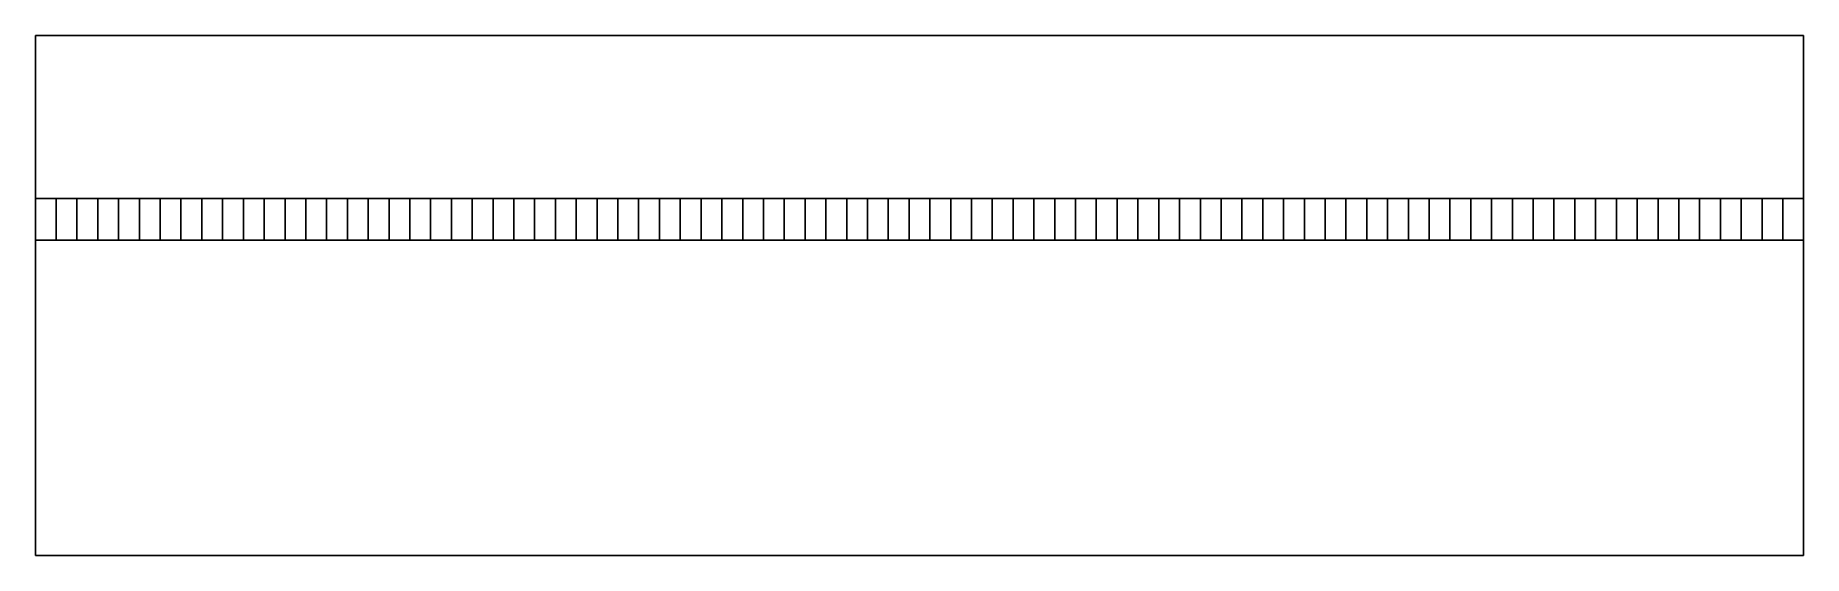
# Model space of a CAD drawing. Header units: millimetres. Extents: x 0 to 8500, y 0 to 2500.
import ezdxf

# ---------------------------------------------------------------- set-up
doc = ezdxf.new("R2010")
doc.units = ezdxf.units.MM

msp = doc.modelspace()

# ---------------------------------------------------------------- linework, layer by layer
at = {"color": 1}
for points in [[(8500, 2500), (0, 2500)], [(0, 2500), (0, 0)], [(8500, 0), (8500, 2500)], [(0, 0), (8500, 0)]]:
    msp.add_lwpolyline(points, dxfattribs=at)
for points in [[(100, 1716.1), (0, 1716.1)], [(0, 1716.1), (0, 1516.1)], [(100, 1516.1), (100, 1716.1)], [(200, 1716.1), (100, 1716.1)], [(100, 1716.1), (100, 1516.1)], [(200, 1516.1), (200, 1716.1)], [(300, 1716.1), (200, 1716.1)], [(200, 1716.1), (200, 1516.1)], [(300, 1516.1), (300, 1716.1)], [(400, 1716.1), (300, 1716.1)], [(300, 1716.1), (300, 1516.1)], [(400, 1516.1), (400, 1716.1)], [(500, 1716.1), (400, 1716.1)], [(400, 1716.1), (400, 1516.1)], [(500, 1516.1), (500, 1716.1)], [(600, 1716.1), (500, 1716.1)], [(500, 1716.1), (500, 1516.1)], [(600, 1516.1), (600, 1716.1)], [(700, 1716.1), (600, 1716.1)], [(600, 1716.1), (600, 1516.1)], [(700, 1516.1), (700, 1716.1)], [(800, 1716.1), (700, 1716.1)], [(700, 1716.1), (700, 1516.1)], [(800, 1516.1), (800, 1716.1)], [(900, 1716.1), (800, 1716.1)], [(800, 1716.1), (800, 1516.1)], [(900, 1516.1), (900, 1716.1)], [(1000, 1716.1), (900, 1716.1)], [(900, 1716.1), (900, 1516.1)], [(1000, 1516.1), (1000, 1716.1)], [(1100, 1716.1), (1000, 1716.1)], [(1000, 1716.1), (1000, 1516.1)], [(1100, 1516.1), (1100, 1716.1)], [(1200, 1716.1), (1100, 1716.1)], [(1100, 1716.1), (1100, 1516.1)], [(1200, 1516.1), (1200, 1716.1)], [(1300, 1716.1), (1200, 1716.1)], [(1200, 1716.1), (1200, 1516.1)], [(1300, 1516.1), (1300, 1716.1)], [(1400, 1716.1), (1300, 1716.1)], [(1300, 1716.1), (1300, 1516.1)], [(1400, 1516.1), (1400, 1716.1)], [(1500, 1716.1), (1400, 1716.1)], [(1400, 1716.1), (1400, 1516.1)], [(1500, 1516.1), (1500, 1716.1)], [(1600, 1716.1), (1500, 1716.1)], [(1500, 1716.1), (1500, 1516.1)], [(1600, 1516.1), (1600, 1716.1)], [(1700, 1716.1), (1600, 1716.1)], [(1600, 1716.1), (1600, 1516.1)], [(1700, 1516.1), (1700, 1716.1)], [(1800, 1716.1), (1700, 1716.1)], [(1700, 1716.1), (1700, 1516.1)], [(1800, 1516.1), (1800, 1716.1)], [(1900, 1716.1), (1800, 1716.1)], [(1800, 1716.1), (1800, 1516.1)], [(1900, 1516.1), (1900, 1716.1)], [(2000, 1716.1), (1900, 1716.1)], [(1900, 1716.1), (1900, 1516.1)], [(2000, 1516.1), (2000, 1716.1)], [(2100, 1716.1), (2000, 1716.1)], [(2000, 1716.1), (2000, 1516.1)], [(2100, 1516.1), (2100, 1716.1)], [(2200, 1716.1), (2100, 1716.1)], [(2100, 1716.1), (2100, 1516.1)], [(2200, 1516.1), (2200, 1716.1)], [(2300, 1716.1), (2200, 1716.1)], [(2200, 1716.1), (2200, 1516.1)], [(2300, 1516.1), (2300, 1716.1)], [(2400, 1716.1), (2300, 1716.1)], [(2300, 1716.1), (2300, 1516.1)], [(2400, 1516.1), (2400, 1716.1)], [(2500, 1716.1), (2400, 1716.1)], [(2400, 1716.1), (2400, 1516.1)], [(2500, 1516.1), (2500, 1716.1)], [(2600, 1716.1), (2500, 1716.1)], [(2500, 1716.1), (2500, 1516.1)], [(2600, 1516.1), (2600, 1716.1)], [(2700, 1716.1), (2600, 1716.1)], [(2600, 1716.1), (2600, 1516.1)], [(2700, 1516.1), (2700, 1716.1)], [(2800, 1716.1), (2700, 1716.1)], [(2700, 1716.1), (2700, 1516.1)], [(2800, 1516.1), (2800, 1716.1)], [(2900, 1716.1), (2800, 1716.1)], [(2800, 1716.1), (2800, 1516.1)], [(2900, 1516.1), (2900, 1716.1)], [(3000, 1716.1), (2900, 1716.1)], [(2900, 1716.1), (2900, 1516.1)], [(3000, 1516.1), (3000, 1716.1)], [(3100, 1716.1), (3000, 1716.1)], [(3000, 1716.1), (3000, 1516.1)], [(3100, 1516.1), (3100, 1716.1)], [(3200, 1716.1), (3100, 1716.1)], [(3100, 1716.1), (3100, 1516.1)], [(3200, 1516.1), (3200, 1716.1)], [(3300, 1716.1), (3200, 1716.1)], [(3200, 1716.1), (3200, 1516.1)], [(3300, 1516.1), (3300, 1716.1)], [(3400, 1716.1), (3300, 1716.1)], [(3300, 1716.1), (3300, 1516.1)], [(3400, 1516.1), (3400, 1716.1)], [(3500, 1716.1), (3400, 1716.1)], [(3400, 1716.1), (3400, 1516.1)], [(3500, 1516.1), (3500, 1716.1)], [(3600, 1716.1), (3500, 1716.1)], [(3500, 1716.1), (3500, 1516.1)], [(3600, 1516.1), (3600, 1716.1)], [(3700, 1716.1), (3600, 1716.1)], [(3600, 1716.1), (3600, 1516.1)], [(3700, 1516.1), (3700, 1716.1)], [(3800, 1716.1), (3700, 1716.1)], [(3700, 1716.1), (3700, 1516.1)], [(3800, 1516.1), (3800, 1716.1)], [(3900, 1716.1), (3800, 1716.1)], [(3800, 1716.1), (3800, 1516.1)], [(3900, 1516.1), (3900, 1716.1)], [(4000, 1716.1), (3900, 1716.1)], [(3900, 1716.1), (3900, 1516.1)], [(4000, 1516.1), (4000, 1716.1)], [(4100, 1716.1), (4000, 1716.1)], [(4000, 1716.1), (4000, 1516.1)], [(4100, 1516.1), (4100, 1716.1)], [(4200, 1716.1), (4100, 1716.1)], [(4100, 1716.1), (4100, 1516.1)], [(4200, 1516.1), (4200, 1716.1)], [(4300, 1716.1), (4200, 1716.1)], [(4200, 1716.1), (4200, 1516.1)], [(4300, 1516.1), (4300, 1716.1)], [(4400, 1716.1), (4300, 1716.1)], [(4300, 1716.1), (4300, 1516.1)], [(4400, 1516.1), (4400, 1716.1)], [(4500, 1716.1), (4400, 1716.1)], [(4400, 1716.1), (4400, 1516.1)], [(4500, 1516.1), (4500, 1716.1)], [(4600, 1716.1), (4500, 1716.1)], [(4500, 1716.1), (4500, 1516.1)], [(4600, 1516.1), (4600, 1716.1)], [(4700, 1716.1), (4600, 1716.1)], [(4600, 1716.1), (4600, 1516.1)], [(4700, 1516.1), (4700, 1716.1)], [(4800, 1716.1), (4700, 1716.1)], [(4700, 1716.1), (4700, 1516.1)], [(4800, 1516.1), (4800, 1716.1)], [(4900, 1716.1), (4800, 1716.1)], [(4800, 1716.1), (4800, 1516.1)], [(4900, 1516.1), (4900, 1716.1)], [(5000, 1716.1), (4900, 1716.1)], [(4900, 1716.1), (4900, 1516.1)], [(5000, 1516.1), (5000, 1716.1)], [(5100, 1716.1), (5000, 1716.1)], [(5000, 1716.1), (5000, 1516.1)], [(5100, 1516.1), (5100, 1716.1)], [(5200, 1716.1), (5100, 1716.1)], [(5100, 1716.1), (5100, 1516.1)], [(5200, 1516.1), (5200, 1716.1)], [(5300, 1716.1), (5200, 1716.1)], [(5200, 1716.1), (5200, 1516.1)], [(5300, 1516.1), (5300, 1716.1)], [(5400, 1716.1), (5300, 1716.1)], [(5300, 1716.1), (5300, 1516.1)], [(5400, 1516.1), (5400, 1716.1)], [(5500, 1716.1), (5400, 1716.1)], [(5400, 1716.1), (5400, 1516.1)], [(5500, 1516.1), (5500, 1716.1)], [(5600, 1716.1), (5500, 1716.1)], [(5500, 1716.1), (5500, 1516.1)], [(5600, 1516.1), (5600, 1716.1)], [(5700, 1716.1), (5600, 1716.1)], [(5600, 1716.1), (5600, 1516.1)], [(5700, 1516.1), (5700, 1716.1)], [(5800, 1716.1), (5700, 1716.1)], [(5700, 1716.1), (5700, 1516.1)], [(5800, 1516.1), (5800, 1716.1)], [(5900, 1716.1), (5800, 1716.1)], [(5800, 1716.1), (5800, 1516.1)], [(5900, 1516.1), (5900, 1716.1)], [(6000, 1716.1), (5900, 1716.1)], [(5900, 1716.1), (5900, 1516.1)], [(6000, 1516.1), (6000, 1716.1)], [(6100, 1716.1), (6000, 1716.1)], [(6000, 1716.1), (6000, 1516.1)], [(6100, 1516.1), (6100, 1716.1)], [(6200, 1716.1), (6100, 1716.1)], [(6100, 1716.1), (6100, 1516.1)], [(6200, 1516.1), (6200, 1716.1)], [(6300, 1716.1), (6200, 1716.1)], [(6200, 1716.1), (6200, 1516.1)], [(6300, 1516.1), (6300, 1716.1)], [(6400, 1716.1), (6300, 1716.1)], [(6300, 1716.1), (6300, 1516.1)], [(6400, 1516.1), (6400, 1716.1)], [(6500, 1716.1), (6400, 1716.1)], [(6400, 1716.1), (6400, 1516.1)], [(6500, 1516.1), (6500, 1716.1)], [(6600, 1716.1), (6500, 1716.1)], [(6500, 1716.1), (6500, 1516.1)], [(6600, 1516.1), (6600, 1716.1)], [(6700, 1716.1), (6600, 1716.1)], [(6600, 1716.1), (6600, 1516.1)], [(6700, 1516.1), (6700, 1716.1)], [(6800, 1716.1), (6700, 1716.1)], [(6700, 1716.1), (6700, 1516.1)], [(6800, 1516.1), (6800, 1716.1)], [(6900, 1716.1), (6800, 1716.1)], [(6800, 1716.1), (6800, 1516.1)], [(6900, 1516.1), (6900, 1716.1)], [(7000, 1716.1), (6900, 1716.1)], [(6900, 1716.1), (6900, 1516.1)], [(7000, 1516.1), (7000, 1716.1)], [(7100, 1716.1), (7000, 1716.1)], [(7000, 1716.1), (7000, 1516.1)], [(7100, 1516.1), (7100, 1716.1)], [(7200, 1716.1), (7100, 1716.1)], [(7100, 1716.1), (7100, 1516.1)], [(7200, 1516.1), (7200, 1716.1)], [(7300, 1716.1), (7200, 1716.1)], [(7200, 1716.1), (7200, 1516.1)], [(7300, 1516.1), (7300, 1716.1)], [(7400, 1716.1), (7300, 1716.1)], [(7300, 1716.1), (7300, 1516.1)], [(7400, 1516.1), (7400, 1716.1)], [(7500, 1716.1), (7400, 1716.1)], [(7400, 1716.1), (7400, 1516.1)], [(7500, 1516.1), (7500, 1716.1)], [(7600, 1716.1), (7500, 1716.1)], [(7500, 1716.1), (7500, 1516.1)], [(7600, 1516.1), (7600, 1716.1)], [(7700, 1716.1), (7600, 1716.1)], [(7600, 1716.1), (7600, 1516.1)], [(7700, 1516.1), (7700, 1716.1)], [(7800, 1716.1), (7700, 1716.1)], [(7700, 1716.1), (7700, 1516.1)], [(7800, 1516.1), (7800, 1716.1)], [(7900, 1716.1), (7800, 1716.1)], [(7800, 1716.1), (7800, 1516.1)], [(7900, 1516.1), (7900, 1716.1)], [(8000, 1716.1), (7900, 1716.1)], [(7900, 1716.1), (7900, 1516.1)], [(8000, 1516.1), (8000, 1716.1)], [(8100, 1716.1), (8000, 1716.1)], [(8000, 1716.1), (8000, 1516.1)], [(8100, 1516.1), (8100, 1716.1)], [(8200, 1716.1), (8100, 1716.1)], [(8100, 1716.1), (8100, 1516.1)], [(8200, 1516.1), (8200, 1716.1)], [(8300, 1716.1), (8200, 1716.1)], [(8200, 1716.1), (8200, 1516.1)], [(8300, 1516.1), (8300, 1716.1)], [(8400, 1716.1), (8300, 1716.1)], [(8300, 1716.1), (8300, 1516.1)], [(8400, 1516.1), (8400, 1716.1)], [(8500, 1716.1), (8400, 1716.1)], [(8400, 1716.1), (8400, 1516.1)], [(8500, 1516.1), (8500, 1716.1)], [(0, 1516.1), (100, 1516.1)], [(100, 1516.1), (200, 1516.1)], [(200, 1516.1), (300, 1516.1)], [(300, 1516.1), (400, 1516.1)], [(400, 1516.1), (500, 1516.1)], [(500, 1516.1), (600, 1516.1)], [(600, 1516.1), (700, 1516.1)], [(700, 1516.1), (800, 1516.1)], [(800, 1516.1), (900, 1516.1)], [(900, 1516.1), (1000, 1516.1)], [(1000, 1516.1), (1100, 1516.1)], [(1100, 1516.1), (1200, 1516.1)], [(1200, 1516.1), (1300, 1516.1)], [(1300, 1516.1), (1400, 1516.1)], [(1400, 1516.1), (1500, 1516.1)], [(1500, 1516.1), (1600, 1516.1)], [(1600, 1516.1), (1700, 1516.1)], [(1700, 1516.1), (1800, 1516.1)], [(1800, 1516.1), (1900, 1516.1)], [(1900, 1516.1), (2000, 1516.1)], [(2000, 1516.1), (2100, 1516.1)], [(2100, 1516.1), (2200, 1516.1)], [(2200, 1516.1), (2300, 1516.1)], [(2300, 1516.1), (2400, 1516.1)], [(2400, 1516.1), (2500, 1516.1)], [(2500, 1516.1), (2600, 1516.1)], [(2600, 1516.1), (2700, 1516.1)], [(2700, 1516.1), (2800, 1516.1)], [(2800, 1516.1), (2900, 1516.1)], [(2900, 1516.1), (3000, 1516.1)], [(3000, 1516.1), (3100, 1516.1)], [(3100, 1516.1), (3200, 1516.1)], [(3200, 1516.1), (3300, 1516.1)], [(3300, 1516.1), (3400, 1516.1)], [(3400, 1516.1), (3500, 1516.1)], [(3500, 1516.1), (3600, 1516.1)], [(3600, 1516.1), (3700, 1516.1)], [(3700, 1516.1), (3800, 1516.1)], [(3800, 1516.1), (3900, 1516.1)], [(3900, 1516.1), (4000, 1516.1)], [(4000, 1516.1), (4100, 1516.1)], [(4100, 1516.1), (4200, 1516.1)], [(4200, 1516.1), (4300, 1516.1)], [(4300, 1516.1), (4400, 1516.1)], [(4400, 1516.1), (4500, 1516.1)], [(4500, 1516.1), (4600, 1516.1)], [(4600, 1516.1), (4700, 1516.1)], [(4700, 1516.1), (4800, 1516.1)], [(4800, 1516.1), (4900, 1516.1)], [(4900, 1516.1), (5000, 1516.1)], [(5000, 1516.1), (5100, 1516.1)], [(5100, 1516.1), (5200, 1516.1)], [(5200, 1516.1), (5300, 1516.1)], [(5300, 1516.1), (5400, 1516.1)], [(5400, 1516.1), (5500, 1516.1)], [(5500, 1516.1), (5600, 1516.1)], [(5600, 1516.1), (5700, 1516.1)], [(5700, 1516.1), (5800, 1516.1)], [(5800, 1516.1), (5900, 1516.1)], [(5900, 1516.1), (6000, 1516.1)], [(6000, 1516.1), (6100, 1516.1)], [(6100, 1516.1), (6200, 1516.1)], [(6200, 1516.1), (6300, 1516.1)], [(6300, 1516.1), (6400, 1516.1)], [(6400, 1516.1), (6500, 1516.1)], [(6500, 1516.1), (6600, 1516.1)], [(6600, 1516.1), (6700, 1516.1)], [(6700, 1516.1), (6800, 1516.1)], [(6800, 1516.1), (6900, 1516.1)], [(6900, 1516.1), (7000, 1516.1)], [(7000, 1516.1), (7100, 1516.1)], [(7100, 1516.1), (7200, 1516.1)], [(7200, 1516.1), (7300, 1516.1)], [(7300, 1516.1), (7400, 1516.1)], [(7400, 1516.1), (7500, 1516.1)], [(7500, 1516.1), (7600, 1516.1)], [(7600, 1516.1), (7700, 1516.1)], [(7700, 1516.1), (7800, 1516.1)], [(7800, 1516.1), (7900, 1516.1)], [(7900, 1516.1), (8000, 1516.1)], [(8000, 1516.1), (8100, 1516.1)], [(8100, 1516.1), (8200, 1516.1)], [(8200, 1516.1), (8300, 1516.1)], [(8300, 1516.1), (8400, 1516.1)], [(8400, 1516.1), (8500, 1516.1)]]:
    msp.add_lwpolyline(points)

doc.saveas('drawing.dxf')
